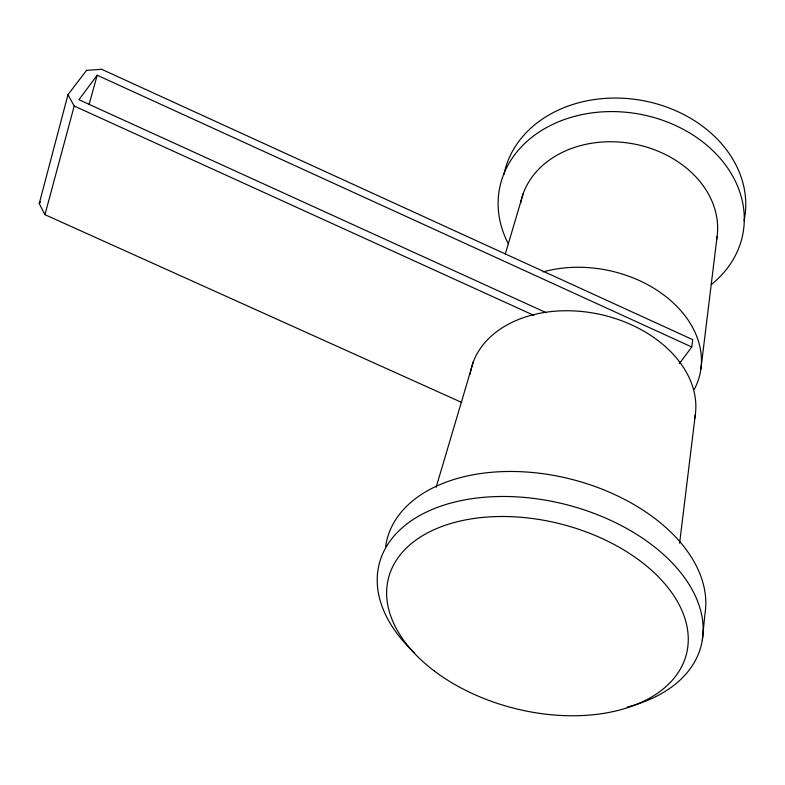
<?xml version="1.0" encoding="UTF-8"?>
<svg xmlns="http://www.w3.org/2000/svg" width="785" height="785" viewBox="0 0 785 785"><rect width="100%" height="100%" fill="white"/><g stroke="black" fill="none" stroke-linecap="round" stroke-linejoin="round"><path stroke-width="1.18" d="M702.32 640.069L704.969 613.742A163.349 103.64 14.1 0 0 561.177 476.878A163.349 103.64 14.1 0 0 385.641 546.36M679.614 543.171L695.314 414.676M700.897 368.979L717.078 236.57M679.31 363.71L691.762 346.999L692.723 339.66L101.648 69.296L86.517 70.356L67.961 94.73L39.25 203.541L44.941 214.668L461.786 402.479M44.941 214.668L74.212 106.024L67.961 94.73M89.078 104.483L97.203 75.242L691.762 346.999M436.126 487.308L473.365 361.738M505.265 254.144L523.33 193.218M39.25 203.541L40.634 201.598M97.203 75.242L78.922 99.715L546.174 312.675M74.212 106.024L533.908 315.384M414.313 652.718A166.067 103.492 14.2 0 1 441.984 505.756A166.067 103.492 14.2 0 1 674.217 565.053A166.067 103.492 14.2 0 1 627.303 707.099M470.117 374.347A114.482 82.14 12.5 0 1 597.356 313.823A114.482 82.14 12.5 0 1 694.46 419.435M520.553 203.148A99.705 79.167 10.2 0 1 633.524 143.9A99.705 79.167 10.2 0 1 716.509 240.024M508.494 244.096A123.775 98.802 10 0 1 556.918 122.47A123.775 98.802 10 0 1 716.528 154.36A123.775 98.802 10 0 1 711.269 284.612M503.941 174.574A122.274 98.351 9.7 0 1 643.729 100.765A122.274 98.351 9.7 0 1 744.062 220.752M543.053 271.904A110.685 81.591 12 0 1 665.503 296.288A110.685 81.591 12 0 1 694.254 389.438M434.399 671.057A153.742 95.063 14.3 0 0 684.343 660.676A153.742 95.063 14.3 0 0 493.618 516.677A153.742 95.063 14.3 0 0 434.399 671.057"/></g></svg>
